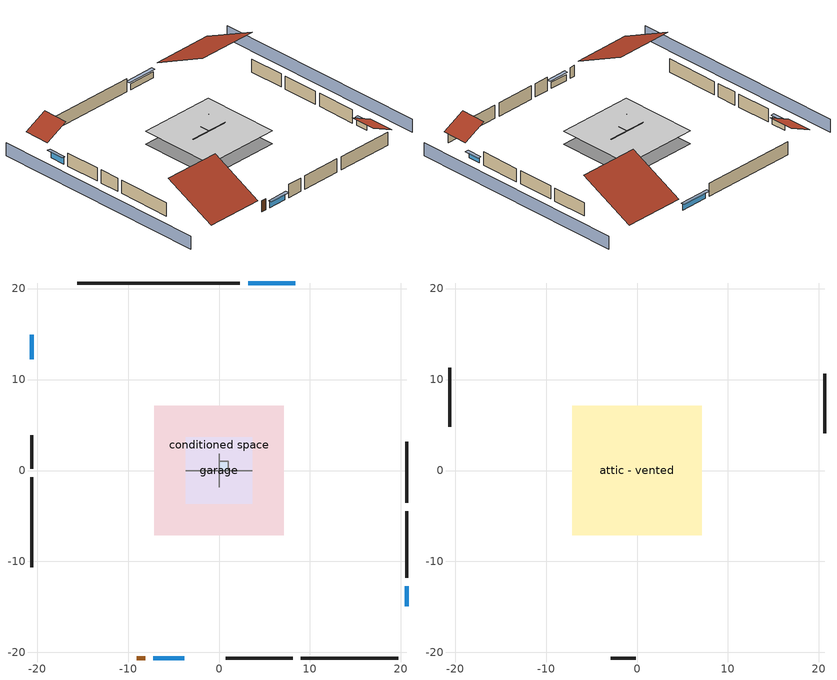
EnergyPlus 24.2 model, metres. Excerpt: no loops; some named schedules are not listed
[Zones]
central ac and furnace airloop ret air zone
 floor adiabatic (AdiabaticConst): 0,0 0,1 1,1 1,0 z0
 wall adiabatic (AdiabaticConst): 0,1 0,0 1,0 1,1 0,1 z0:1
 ceiling adiabatic (AdiabaticConst): 1,0 1,1 0,1 0,0 z1
conditioned space
 floor foundation (Slab2 construction): -7.11,-7.11 -7.11,7.11 7.11,7.11 7.11,-7.11 z0
 wall outside (AdiabaticWallConstruction 1): -9.05,-20.61 -8.13,-20.61 z0:2.03
 wall outside (AdiabaticWallConstruction): 8.37,20.61 3.23,20.61 z0:1.16; 20.61,-14.95 20.61,-12.73 z0:1.01; -7.21,-20.61 -3.83,-20.61 z0:1.13; -20.61,14.95 -20.61,12.24 z0:1.22
 wall outside (Wall3 construction): 2.3,20.61 -15.57,20.61 z0:2.44
 wall outside (Wall4 construction): 20.61,-3.56 20.61,3.15 z0:2.44
 wall outside (Wall7 construction): 9.01,-20.61 19.69,-20.61 z0:2.44
 wall outside (Wall8 construction): -20.61,-0.73 -20.61,-10.66 z0:2.44
 wall to garage (Wall5 construction): -3.66,0 3.66,0 z0:2.44
 wall to garage (Wall6 construction): 0,-1.83 0,1.83 z0:2.44
 window (WindowConstruction): 8.37,20.61 3.23,20.61 z0:1.16
 window (WindowConstruction 1): 20.61,-14.95 20.61,-12.73 z0:1.01
 window (WindowConstruction 2): -7.2,-20.61 -3.84,-20.61 z0:1.13
 window (WindowConstruction 3): -20.61,14.95 -20.61,12.24 z0:1.22
 door (Door): -9.05,-20.61 -8.13,-20.61 z0:2.03
garage
 floor foundation (Slab1 construction): -3.66,-3.66 -3.66,3.66 3.66,3.66 3.66,-3.66 z0
 wall outside (Wall1 construction): 20.61,-11.8 20.61,-4.49 z0:2.44
 wall outside (Wall12 construction): -20.61,3.86 -20.61,0.2 z0:2.44
 wall outside (Wall2 construction): 0.77,-20.61 8.08,-20.61 z0:2.44
attic - vented
 floor to garage (Floor1 construction): -3.66,-3.66 -3.66,3.66 3.66,3.66 3.66,-3.66 z2.44
 floor to conditioned space (Floor2 construction Reversed): -7.11,-7.11 -7.11,7.11 7.11,7.11 7.11,-7.11 z2.44
 wall outside (Wall10 construction): -20.61,11.31 -20.61,4.79 z0:2.44
 wall outside (Wall11 construction): -2.91,-20.61 -0.16,-20.61 z0:2.44
 wall outside (Wall9 construction): 20.61,4.08 20.61,10.61 z0:2.44
 roof outside (Roof1 construction): 9.3,20.61,2.44 9.3,10.49,7.5 20.61,10.49,7.5 20.61,20.61,2.44
 roof outside (Roof2 construction): 20.61,-15.88,2.44 16.38,-15.88,4.56 16.38,-20.61,4.56 20.61,-20.61,2.44
 roof outside (Roof3 construction): -20.61,15.88,2.44 -16.38,15.88,4.56 -16.38,20.61,4.56 -20.61,20.61,2.44
 roof outside (Roof4 construction): -9.98,-20.61,2.44 -9.98,-11.1,7.2 -20.61,-11.1,7.2 -20.61,-20.61,2.44
shading: -25.19,20.61 -25.19,-20.61 / 25.19,-20.61 25.19,20.61 z0:2.44; 2.93,20.61 8.67,20.61 8.67,21.22 2.93,21.22 z1.46; 20.61,-12.43 20.61,-15.25 21.22,-15.25 21.22,-12.43 z1.31; -3.53,-20.61 -7.51,-20.61 -7.51,-21.22 -3.53,-21.22 z1.43; -20.61,11.94 -20.61,15.25 -21.22,15.25 -21.22,11.94 z1.52
[Building]
Building 1: Terrain=Suburbs
[Site:Location]
Portland Intl Arpt_OR: Latitude {deg}=45.59; Longitude {deg}=-122.6; Time Zone {hr}=-8; Elevation {m}=33; Keep Site Location Information=Yes
[Site:GroundTemperature:Shallow]
10.2558, 8.96328, 8.85977, 9.47314, 11.9355, 14.3863, 16.5111, 17.8571, 17.9714, 16.8767, 14.8061, 12.4304
[Site:WaterMainsTemperature]
Calculation Method=Schedule; Temperature Schedule=mains temperature schedule
[Material] Roughness=Rough; Thermal Absorptance=0.9
Name | Thickness {m} | Conductivity {W/m-K} | Density {kg/m3} | Specific Heat {J/kg-K} | Solar Absorptance | Visible Absorptance
asphalt or fiberglass shingles | 0.00635 | 0.162714 | 1121.4 | 1465.45 | 0.85 | 0.85
ceiling loosefill ins | 0.0846667 | 0.0480833 | 16.02 | 1046.75 | 0.7 | 0.7
ceiling stud and cavity | 0.1397 | 1.39189 | 65.682 | 1177.47 | 0.7 | 0.7
ceiling stud and cavity 1 | 0.1397 | 0.0920385 | 65.682 | 1177.47 | 0.7 | 0.7
concrete 4.0 in. | 0.1016 | 1.803125 | 2242.8 | 837.4 | 0.7 | 0.7
door material | 0.04445 | 0.0612267 | 512.64 | 1214.23 | 0.7 | 0.7
floor covering | 0.0127 | 0.0450781 | 54.468 | 1339.84 | 0.9 | 0.9
furniture material conditioned space 1; furniture material garage 1 | 0.1524 | 0.115458 | 640.8 | 1214.23 | 0.6 | 0.6
gypsum board | 0.0127 | 0.160291 | 801 | 837.4 | 0.6 | 0.6
interior horizontal ins; interior horizontal ins 1; wall rigid ins; wall rigid ins 1; wall rigid ins 2 | 0.051816 | 0.029427 | 32.04 | 1214.23 | 0.7 | 0.7
interior vertical ins; interior vertical ins 1 | 0.025908 | 0.029427 | 32.04 | 1214.23 | 0.7 | 0.7
osb sheathing 0.5 in. | 0.0127 | 0.115458 | 512.64 | 1214.23 | 0.6 | 0.6
osb sheathing 0.5 in. 1 | 0.0127 | 0.115458 | 512.64 | 1214.23 | 0.7 | 0.7
roof rigid ins | 0.00281632 | 0.029427 | 32.04 | 1214.23 | 0.7 | 0.7
wall rigid ins 3 | 0.512978 | 0.029427 | 32.04 | 1214.23 | 0.7 | 0.7
wall stud and cavity | 0.1397 | 0.727959 | 139.0536 | 1170.24 | 0.6 | 0.6
wall stud and cavity 1 | 0.1397 | 0.230639 | 139.0536 | 1170.24 | 0.7 | 0.7
wall stud and cavity 2 | 0.1397 | 0.181744 | 139.0536 | 1170.24 | 0.7 | 0.7
wall stud and cavity 3 | 0.0889 | 0.380278 | 52.3479 | 1209.89 | 0.7 | 0.7
wall stud and cavity 4 | 0.0889 | 0.391764 | 83.0341 | 1211.67 | 0.7 | 0.7
wood siding | 0.0254 | 0.102417 | 544.68 | 1172.36 | 0.85 | 0.85
wood siding 1; wood siding 2 | 0.0254 | 0.102417 | 544.68 | 1172.36 | 0.7 | 0.7
[Material:NoMass]
Adiabatic: Roughness=Rough; Thermal Resistance {m2-K/W}=176.1; Thermal Absorptance=0.9; Solar Absorptance=0.7; Visible Absorptance=0.7
[WindowMaterial:SimpleGlazingSystem]
WindowMaterial: U-Factor {W/m2-K}=2.78222; Solar Heat Gain Coefficient=0.56
[Construction]
AdiabaticConst: Adiabatic
AdiabaticWallConstruction: wood siding 1, wall rigid ins 3, wall stud and cavity 3, gypsum board
AdiabaticWallConstruction 1: wood siding 2, wall rigid ins 3, wall stud and cavity 3, gypsum board
Door: door material
Floor1 construction: ceiling stud and cavity
Floor2 construction Reversed: gypsum board, ceiling stud and cavity 1, ceiling loosefill ins
furniture construction conditioned space 1: furniture material conditioned space 1
furniture construction garage 1: furniture material garage 1
PartitionWallConstruction: gypsum board, wall stud and cavity 4, gypsum board
Roof1 construction; Roof2 construction; Roof3 construction; Roof4 construction: asphalt or fiberglass shingles, roof rigid ins, osb sheathing 0.5 in.
Slab1 construction: concrete 4.0 in.
Slab2 construction: concrete 4.0 in., floor covering
Wall1 construction; Wall10 construction; Wall11 construction; Wall12 construction; Wall2 construction; Wall9 construction: wood siding, osb sheathing 0.5 in. 1, wall stud and cavity
Wall3 construction; Wall4 construction: wood siding, wall rigid ins, osb sheathing 0.5 in. 1, wall stud and cavity 1, gypsum board
Wall5 construction: wall rigid ins 1, osb sheathing 0.5 in. 1, wall stud and cavity 2, gypsum board
Wall6 construction: wall rigid ins 2, osb sheathing 0.5 in. 1, wall stud and cavity 2, gypsum board
Wall7 construction; Wall8 construction: wood siding, wall rigid ins 2, osb sheathing 0.5 in. 1, wall stud and cavity 1, gypsum board
WindowConstruction; WindowConstruction 1; WindowConstruction 2; WindowConstruction 3: WindowMaterial
[Zone] Multiplier=1
Name | Volume {m3} | Part of Total Floor Area
attic - vented | 305.205 | Yes
central ac and furnace airloop ret air zone | 1 | No
conditioned space | 493.619 | Yes
garage | 130.484 | Yes
[Space]
Name | Zone | Volume {m3} | Space Type
attic - vented 1 | attic - vented | 305.205
central ac and furnace airloop ret air space | central ac and furnace airloop ret air zone |  | Plenum Space Type
conditioned space 1 | conditioned space | 493.619
garage 1 | garage | 130.484
[OtherEquipment] Design Level Calculation Method=EquipmentLevel
Name | Fuel Type | Zone or ZoneList or Space or SpaceList | Schedule | Design Level {W} | Fraction Latent | Fraction Radiant | Fraction Lost
central ac and furnace airloop_0 RetCondToDZ; central ac and furnace airloop_0 SupCondToDZ; central ac and furnace airloop_0 SupSensLkToDZ | None | attic - vented 1 | Always On Discrete | 0 | 0 | 0 | 0
central ac and furnace airloop_0 SupLatLkToDZ | None | attic - vented 1 | Always On Discrete | 0 | 1 | 0 | 0
central ac and furnace airloop_0 RetCondToRP; central ac and furnace airloop_0 RetSensLkToRP | None | central ac and furnace airloop ret air space | Always On Discrete | 0 | 0 | 0 | 0
central ac and furnace airloop_0 RetLatLkToRP | None | central ac and furnace airloop ret air space | Always On Discrete | 0 | 1 | 0 | 0
central ac and furnace airloop_0 SupCondToLv; central ac and furnace airloop_0 SupSensLkToCond; mech vent house fan sensible load | None | conditioned space 1 | Always On Discrete | 0 | 0 | 0 | 0
central ac and furnace airloop_0 SupLatLkToCond; mech vent house fan latent load | None | conditioned space 1 | Always On Discrete | 0 | 1 | 0 | 0
clothes dryer 1 | Electricity | conditioned space 1 | clothes_dryer | 0 | 0.015 | 0.081 | 0.85
cooking range 1 | NaturalGas | conditioned space 1 | cooking_range | 3009.97 | 0.16 | 0.384 | 0.2
general water use latent | None | conditioned space 1 | general water use schedule | 81.0615 | 1 | 0 | 0
general water use sensible | None | conditioned space 1 | general water use schedule | -79.8895 | 0 | 0.6 | 0
water heater energy adjustment1 | Electricity | garage 1 | Always On Discrete | 0.01 | 0 | 0 | 1
water heater lat | None | garage 1 | Always On Discrete | 0 | 1 | 0 | 0
water heater sens | None | garage 1 | Always On Discrete | 0 | 0 | 0 | 0
[ZoneInfiltration:DesignFlowRate] Schedule=Always On Discrete; Design Flow Rate Calculation Method=Flow/Zone; Design Flow Rate {m3/s}=0
Name | Zone or ZoneList or Space or SpaceList
attic_vented 1 duct leakage imbalance infil flow | attic - vented 1
infil flow; natural vent flow; whole house fan flow | conditioned space 1
[ZoneInfiltration:EffectiveLeakageArea] Schedule=Always On Discrete
Name | Zone or Space | Effective Air Leakage Area {cm2} | Stack Coefficient | Wind Coefficient
infil attic - vented 1 | attic - vented 1 | 8530.74 | 0.000248762 | 3.83861e-05
infil garage 1 | garage 1 | 135.918 | 0.000129147 | 4.38083e-05
[ZoneMixing] Schedule=Always On Continuous; Design Flow Rate Calculation Method=Flow/Zone; Design Flow Rate {m3/s}=0
Name | Zone or Space | Source Zone or Space
central ac and furnace airloop_0 ZoneMixCondToDZ mix; whole house fan mix | attic - vented | conditioned space
central ac and furnace airloop_0 ZoneMixDZToCond mix | conditioned space | attic - vented
[SpaceList]
Plenum Space Type: central ac and furnace airloop ret air space
[SurfaceProperty:ExposedFoundationPerimeter] Exposed Perimeter Calculation Method=TotalExposedPerimeter
Name | Total Exposed Perimeter {m}
Slab2 | 52.21224
Slab1 | 18.288
[SurfaceProperty:IncidentSolarMultiplier] Incident Solar Multiplier=1; Incident Solar Multiplier Schedule=trans schedule winter=0.85 summer=0.7
Window1; Window2; Window3; Window4
[InternalMass]
Name | Construction | Zone or ZoneList | Space or SpaceList | Surface Area {m2}
furniture mass conditioned space 1 | furniture construction conditioned space 1 | conditioned space | conditioned space 1 | 80.97429
partition wall mass | PartitionWallConstruction | conditioned space | conditioned space 1 | 202.436
furniture mass garage 1 | furniture construction garage 1 | garage | garage 1 | 5.35122
[Lights] Design Level Calculation Method=LightingLevel; Return Air Fraction=0; Fraction Radiant=0.6; Fraction Visible=0.2; Fraction Replaceable=1
Name | Zone or ZoneList or Space or SpaceList | Schedule | Lighting Level {W}
interior lighting | conditioned space 1 | lighting_interior | 373.951
garage lighting | garage 1 | lighting_garage | 10.815
[People]
occupants: Zone or ZoneList or Space or SpaceList=conditioned space 1; Number of People Schedule=occupants; Number of People Calculation Method=People; Number of People=4; Fraction Radiant=0.314171; Sensible Heat Fraction=0.56303; Activity Level Schedule=occupants activity schedule; Carbon Dioxide Generation Rate {m3/s-W}=0; Enable ASHRAE 55 Comfort Warnings=No; Mean Radiant Temperature Calculation Type=EnclosureAveraged
[ElectricEquipment] Design Level Calculation Method=EquipmentLevel
Name | Zone or ZoneList or Space or SpaceList | Schedule | Design Level {W} | Fraction Latent | Fraction Radiant | Fraction Lost
ceiling fan | conditioned space 1 | ceiling_fan | 17.1484 | 0 | 0.558 | 0
clothes dryer | conditioned space 1 | clothes_dryer | 2722.37 | 0.015 | 0.081 | 0.85
clothes washer | conditioned space 1 | clothes_washer | 229.19 | 0.03 | 0.162 | 0.7
cooking range | conditioned space 1 | cooking_range | 102.704 | 0.16 | 0.384 | 0.2
dishwasher | conditioned space 1 | dishwasher | 1017.05 | 0.3 | 0.18 | 0.4
fridge | conditioned space 1 | fridge schedule | 43.7215 | 0 | 0.6 | 0
mech vent bath fan 0 | conditioned space 1 | mech vent bath fan 0 schedule | 30 | 0 | 0 | 1
mech vent house fan | conditioned space 1 | mech vent house fan schedule | 0 | 0 | 0 | 1
mech vent house fan cfis | conditioned space 1 | mech vent house fan cfis schedule | 0 | 0 | 0 | 0
mech vent range fan 0 | conditioned space 1 | mech vent range fan 0 schedule | 30 | 0 | 0 | 1
misc permanent spa heater | conditioned space 1 | misc permanent spa heater schedule | 498.954 | 0 | 0 | 1
misc permanent spa pump | conditioned space 1 | misc permanent spa pump schedule | 521.784 | 0 | 0 | 1
misc plug loads | conditioned space 1 | plug_loads_other | 440.848 | 0.021 | 0.558 | 0.049
misc tv | conditioned space 1 | plug_loads_tv | 694.167 | 0 | 0.6 | 0
whole house fan | conditioned space 1 | Always On Discrete | 0 | 0 | 0 | 1
freezer | garage 1 | freezer schedule | 194.914 | 0 | 0.6 | 0
fridge 1 | garage 1 | fridge schedule 1 | 80.4475 | 0 | 0.6 | 0
[AvailabilityManager:Scheduled]
central ac and furnace airloop Availability Manager: Schedule=Always On Discrete
[AirLoopHVAC:ReturnPlenum]
Air Loop HVAC Return Plenum 1: Zone=central ac and furnace airloop ret air zone
[WaterUse:Equipment]
dishwasher: Peak Flow Rate {m3/s}=6.41358e-06; Flow Rate Fraction Schedule=hot_water_dishwasher
[Foundation:Kiva] Interior Horizontal Insulation Depth {m}=0; Interior Horizontal Insulation Width {m}=0.6096; Interior Vertical Insulation Depth {m}=0.1016; Wall Height Above Grade {m}=0.1016; Wall Depth Below Slab {m}=0.2032
Name | Initial Indoor Air Temperature {C} | Interior Horizontal Insulation Material | Interior Vertical Insulation Material
Foundation Kiva 1 | 13.4258 | interior horizontal ins | interior vertical ins
Foundation Kiva 2 | 16.1111 | interior horizontal ins 1 | interior vertical ins 1
[Foundation:Kiva:Settings]
Soil Conductivity {W/m-K}=1.9041; Soil Density {kg/m3}=1842.3; Soil Specific Heat {J/kg-K}=418.7; Ground Solar Absorptivity=0.9; Ground Thermal Absorptivity=0.9; Ground Surface Roughness {m}=0.03; Far-Field Width {m}=40; Deep-Ground Boundary Condition=ZeroFlux; Deep-Ground Depth {m}=40; Minimum Cell Dimension {m}=0.2; Maximum Cell Growth Coefficient=3; Simulation Timestep=Timestep
[Exterior:Lights]
exterior lighting: Schedule=exterior lighting schedule; Design Level {W}=8.01452
[EnergyManagementSystem:GlobalVariable]
central_ac_and_furnace_airloop_0_DuctImbalLkExhFanEquivCond
central_ac_and_furnace_airloop_0_DuctImbalLkExhFanEquivDZ
central_ac_and_furnace_airloop_0_DuctImbalLkSupFanEquivCond
central_ac_and_furnace_airloop_0_DuctImbalLkSupFanEquivDZ
central_ac_and_furnace_airloop_0_DZ_T
central_ac_and_furnace_airloop_0_DZ_W
central_ac_and_furnace_airloop_0_RetCondToDZ
central_ac_and_furnace_airloop_0_RetCondToRP
central_ac_and_furnace_airloop_0_RetLatLkToRP
central_ac_and_furnace_airloop_0_RetSensLkToRP
central_ac_and_furnace_airloop_0_SupCondToDZ
central_ac_and_furnace_airloop_0_SupCondToLv
central_ac_and_furnace_airloop_0_SupLatLkToCond
central_ac_and_furnace_airloop_0_SupLatLkToDZ
central_ac_and_furnace_airloop_0_SupSensLkToCond
central_ac_and_furnace_airloop_0_SupSensLkToDZ
central_ac_and_furnace_airloop_0_ZoneMixCondToDZ
central_ac_and_furnace_airloop_0_ZoneMixDZToCond
central_ac_and_furnace_airloop_AH_MFR
central_ac_and_furnace_airloop_AH_Tout
central_ac_and_furnace_airloop_AH_VFR
central_ac_and_furnace_airloop_AH_Wout
central_ac_and_furnace_airloop_Fan_RTF
central_ac_and_furnace_airloop_RA_T
central_ac_and_furnace_airloop_Ra_W
infil_program_Qfan
infil_program_Qinf
natural_vent_program_Qnv
natural_vent_program_Qwhf
[EnergyManagementSystem:Sensor]
Name | Output:Variable or Output:Meter Index Key | Output:Variable or Output:Meter
airflow_gain | infil flow | Infiltration Sensible Heat Gain Energy
airflow_gain_1 | natural vent flow | Infiltration Sensible Heat Gain Energy
airflow_gain_2 | whole house fan flow | Infiltration Sensible Heat Gain Energy
airflow_loss | infil flow | Infiltration Sensible Heat Loss Energy
airflow_loss_1 | natural vent flow | Infiltration Sensible Heat Loss Energy
airflow_loss_2 | whole house fan flow | Infiltration Sensible Heat Loss Energy
central_ac_and_furnace_airloop_0_DZ_T_s | attic - vented | Zone Air Temperature
central_ac_and_furnace_airloop_0_DZ_W_s | attic - vented | Zone Mean Air Humidity Ratio
central_ac_and_furnace_airloop_AH_MFR_s | Node 6 | System Node Mass Flow Rate
central_ac_and_furnace_airloop_AH_Tout_s | Node 6 | System Node Temperature
central_ac_and_furnace_airloop_AH_VFR_s | Node 6 | System Node Current Density Volume Flow Rate
central_ac_and_furnace_airloop_AH_Wout_s | Node 6 | System Node Humidity Ratio
central_ac_and_furnace_airloop_RA_T_s | Node 9 | System Node Temperature
central_ac_and_furnace_airloop_Ra_W_s | Node 9 | System Node Humidity Ratio
clg_load_cond |  | Cooling:EnergyTransfer:Zone:CONDITIONED SPACE
clg_load_duct |  | Cooling:EnergyTransfer:Zone:CENTRAL AC AND FURNACE AIRLOOP RET AIR ZONE
clg_sp_s; clg_sp_s_1 | cooling setpoint | Schedule Value
clothes_dryer_exhaust_0_sch_s | clothes_dryer | Schedule Value
cool_season | cooling season schedule | Schedule Value
ducts_conv | central ac and furnace airloop_0 RetCondToRP | Other Equipment Convective Heating Energy
ducts_conv_1 | central ac and furnace airloop_0 RetLatLkToRP | Other Equipment Convective Heating Energy
ducts_conv_2 | central ac and furnace airloop_0 RetSensLkToRP | Other Equipment Convective Heating Energy
ducts_conv_3 | central ac and furnace airloop_0 SupCondToLv | Other Equipment Convective Heating Energy
ducts_conv_4 | central ac and furnace airloop_0 SupLatLkToCond | Other Equipment Convective Heating Energy
ducts_conv_5 | central ac and furnace airloop_0 SupSensLkToCond | Other Equipment Convective Heating Energy
ducts_rad | central ac and furnace airloop_0 RetCondToRP | Other Equipment Radiant Heating Energy
ducts_rad_1 | central ac and furnace airloop_0 RetLatLkToRP | Other Equipment Radiant Heating Energy
ducts_rad_2 | central ac and furnace airloop_0 RetSensLkToRP | Other Equipment Radiant Heating Energy
ducts_rad_3 | central ac and furnace airloop_0 SupCondToLv | Other Equipment Radiant Heating Energy
ducts_rad_4 | central ac and furnace airloop_0 SupLatLkToCond | Other Equipment Radiant Heating Energy
ducts_rad_5 | central ac and furnace airloop_0 SupSensLkToCond | Other Equipment Radiant Heating Energy
fridge_tin_s_1 | garage | Zone Mean Air Temperature
htg_load_cond |  | Heating:EnergyTransfer:Zone:CONDITIONED SPACE
htg_load_duct |  | Heating:EnergyTransfer:Zone:CENTRAL AC AND FURNACE AIRLOOP RET AIR ZONE
htg_sp_s; htg_sp_s_1 | heating setpoint | Schedule Value
ig_ee_conv | ceiling fan | Electric Equipment Convective Heating Energy
ig_ee_conv_1 | clothes dryer | Electric Equipment Convective Heating Energy
ig_ee_conv_10 | whole house fan | Electric Equipment Convective Heating Energy
ig_ee_conv_3 | cooking range | Electric Equipment Convective Heating Energy
ig_ee_conv_4 | dishwasher | Electric Equipment Convective Heating Energy
ig_ee_conv_5 | fridge | Electric Equipment Convective Heating Energy
ig_ee_conv_6 | misc permanent spa heater | Electric Equipment Convective Heating Energy
ig_ee_conv_7 | misc permanent spa pump | Electric Equipment Convective Heating Energy
ig_ee_conv_8 | misc plug loads | Electric Equipment Convective Heating Energy
ig_ee_conv_9 | misc tv | Electric Equipment Convective Heating Energy
ig_ee_rad | ceiling fan | Electric Equipment Radiant Heating Energy
ig_ee_rad_1 | clothes dryer | Electric Equipment Radiant Heating Energy
ig_ee_rad_10 | whole house fan | Electric Equipment Radiant Heating Energy
ig_ee_rad_3 | cooking range | Electric Equipment Radiant Heating Energy
ig_ee_rad_4 | dishwasher | Electric Equipment Radiant Heating Energy
ig_ee_rad_5 | fridge | Electric Equipment Radiant Heating Energy
ig_ee_rad_6 | misc permanent spa heater | Electric Equipment Radiant Heating Energy
ig_ee_rad_7 | misc permanent spa pump | Electric Equipment Radiant Heating Energy
ig_ee_rad_8 | misc plug loads | Electric Equipment Radiant Heating Energy
ig_ee_rad_9 | misc tv | Electric Equipment Radiant Heating Energy
ig_lgt_conv | interior lighting | Lights Convective Heating Energy
ig_lgt_rad | interior lighting | Lights Radiant Heating Energy
ig_lgt_vis | interior lighting | Lights Visible Radiation Heating Energy
ig_oe_conv | clothes dryer 1 | Other Equipment Convective Heating Energy
ig_oe_conv_1 | cooking range 1 | Other Equipment Convective Heating Energy
ig_oe_conv_2 | general water use latent | Other Equipment Convective Heating Energy
ig_oe_conv_3 | general water use sensible | Other Equipment Convective Heating Energy
ig_oe_rad | clothes dryer 1 | Other Equipment Radiant Heating Energy
ig_oe_rad_1 | cooking range 1 | Other Equipment Radiant Heating Energy
ig_oe_rad_2 | general water use latent | Other Equipment Radiant Heating Energy
ig_oe_rad_3 | general water use sensible | Other Equipment Radiant Heating Energy
ig_ppl_conv | occupants | People Convective Heating Energy
ig_ppl_rad | occupants | People Radiant Heating Energy
im_conv | furniture mass conditioned space 1 | Surface Inside Face Convection Heat Gain Energy
im_conv_1 | partition wall mass | Surface Inside Face Convection Heat Gain Energy
im_ig | furniture mass conditioned space 1 | Surface Inside Face Internal Gains Radiation Heat Gain Energy
im_ig_1 | partition wall mass | Surface Inside Face Internal Gains Radiation Heat Gain Energy
im_lgt | furniture mass conditioned space 1 | Surface Inside Face Lights Radiation Heat Gain Energy
im_lgt_1 | partition wall mass | Surface Inside Face Lights Radiation Heat Gain Energy
im_sol | furniture mass conditioned space 1 | Surface Inside Face Solar Radiation Heat Gain Energy
im_sol_1 | partition wall mass | Surface Inside Face Solar Radiation Heat Gain Energy
im_surf | furniture mass conditioned space 1 | Surface Inside Face Net Surface Thermal Radiation Heat Gain Energy
im_surf_1 | partition wall mass | Surface Inside Face Net Surface Thermal Radiation Heat Gain Energy
mech_vent_bath_fan_0_sch_s | mech vent bath fan 0 schedule | Schedule Value
mech_vent_range_fan_0_sch_s | mech vent range fan 0 schedule | Schedule Value
mv_conv | mech vent bath fan 0 | Electric Equipment Convective Heating Energy
mv_conv_1 | mech vent house fan | Electric Equipment Convective Heating Energy
mv_conv_2 | mech vent house fan cfis | Electric Equipment Convective Heating Energy
mv_conv_3 | mech vent range fan 0 | Electric Equipment Convective Heating Energy
mv_conv_4 | mech vent house fan latent load | Other Equipment Convective Heating Energy
mv_conv_5 | mech vent house fan sensible load | Other Equipment Convective Heating Energy
mv_rad | mech vent bath fan 0 | Electric Equipment Radiant Heating Energy
mv_rad_1 | mech vent house fan | Electric Equipment Radiant Heating Energy
mv_rad_2 | mech vent house fan cfis | Electric Equipment Radiant Heating Energy
mv_rad_3 | mech vent range fan 0 | Electric Equipment Radiant Heating Energy
mv_rad_4 | mech vent house fan latent load | Other Equipment Radiant Heating Energy
mv_rad_5 | mech vent house fan sensible load | Other Equipment Radiant Heating Energy
natural_vent_s | natural vent schedule | Schedule Value
out_pb_s |  | Site Outdoor Air Barometric Pressure
out_wt_s |  | Site Outdoor Air Humidity Ratio
site_vw_s |  | Site Wind Speed
ss_back_out | Window1 | Surface Window Shortwave from Zone Back Out Window Heat Transfer Rate
ss_back_out_1 | Window2 | Surface Window Shortwave from Zone Back Out Window Heat Transfer Rate
ss_back_out_2 | Window3 | Surface Window Shortwave from Zone Back Out Window Heat Transfer Rate
ss_back_out_3 | Window4 | Surface Window Shortwave from Zone Back Out Window Heat Transfer Rate
ss_conv | Door1 | Surface Inside Face Convection Heat Gain Energy
ss_conv_1 | Window1 | Surface Inside Face Convection Heat Gain Energy
ss_conv_2 | Window2 | Surface Inside Face Convection Heat Gain Energy
ss_conv_3 | Window3 | Surface Inside Face Convection Heat Gain Energy
ss_conv_4 | Window4 | Surface Inside Face Convection Heat Gain Energy
ss_ig | Door1 | Surface Inside Face Internal Gains Radiation Heat Gain Energy
ss_ig_1 | Window1 | Surface Inside Face Internal Gains Radiation Heat Gain Energy
